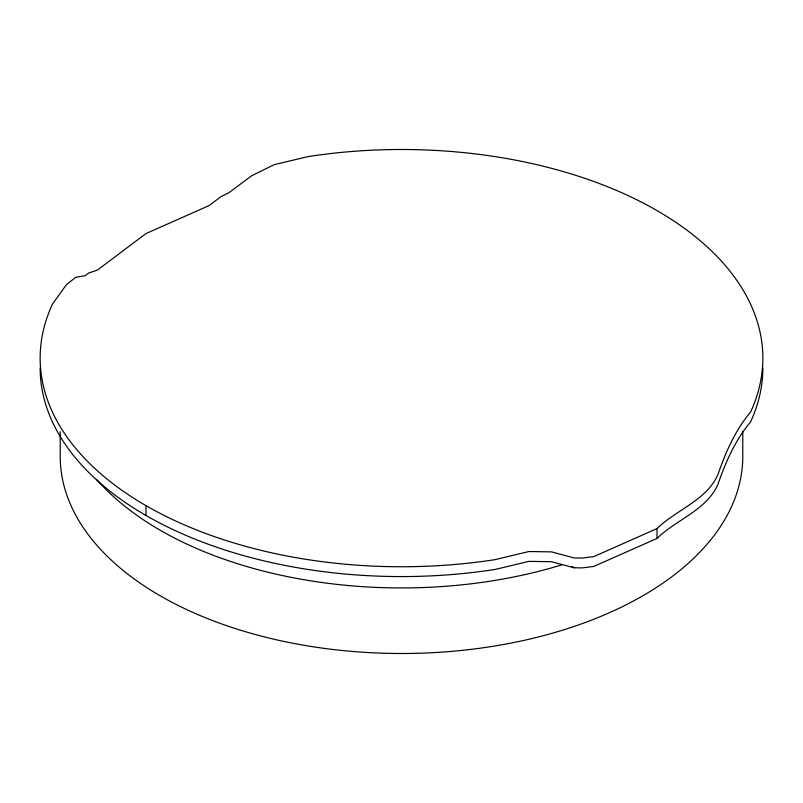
<?xml version="1.0" encoding="UTF-8"?>
<svg xmlns="http://www.w3.org/2000/svg" width="803" height="803" viewBox="0 0 803 803"><rect width="100%" height="100%" fill="white"/><g stroke="black" fill="none" stroke-linecap="round" stroke-linejoin="round"><path stroke-width="1.2" d="M657.015 528.585C676.046 509.915 706.208 500.48 717.792 474.964C725.51 452.49 735.136 430.468 750.534 412.12A361.35 208.619 0 0 0 307.981 156.605L274.104 164.705L251.52 175.847L228.935 192.72L220.825 196.715L209.242 205.528L145.985 233.553L97.454 270.069L88.561 273.08L85.208 275.7L75.853 277.266L66.498 284.563L52.466 304.126A361.35 208.619 0 0 0 495.019 559.641L528.896 551.531L551.48 551.872L574.065 557.944L582.175 558.065L593.758 556.609L657.015 528.585L657.015 538.422L593.758 566.446L582.175 567.902L574.065 567.781L551.48 561.709L528.896 561.367L495.019 569.468A361.35 208.619 0 0 1 40.15 367.955M657.015 538.422C676.046 519.742 706.208 510.317 717.792 484.801C725.51 462.327 735.136 440.305 750.534 421.956A361.35 208.619 0 0 0 762.85 367.955M571.897 566.527L574.065 567.781M742.775 431.723L742.775 456.465A341.275 197.036 0 0 1 401.5 653.501A341.275 197.036 0 0 1 60.225 456.465L60.225 431.723M145.985 505.639L145.985 515.476M561.869 564.83A341.275 197.036 0 0 1 96.952 479.823"/></g></svg>
